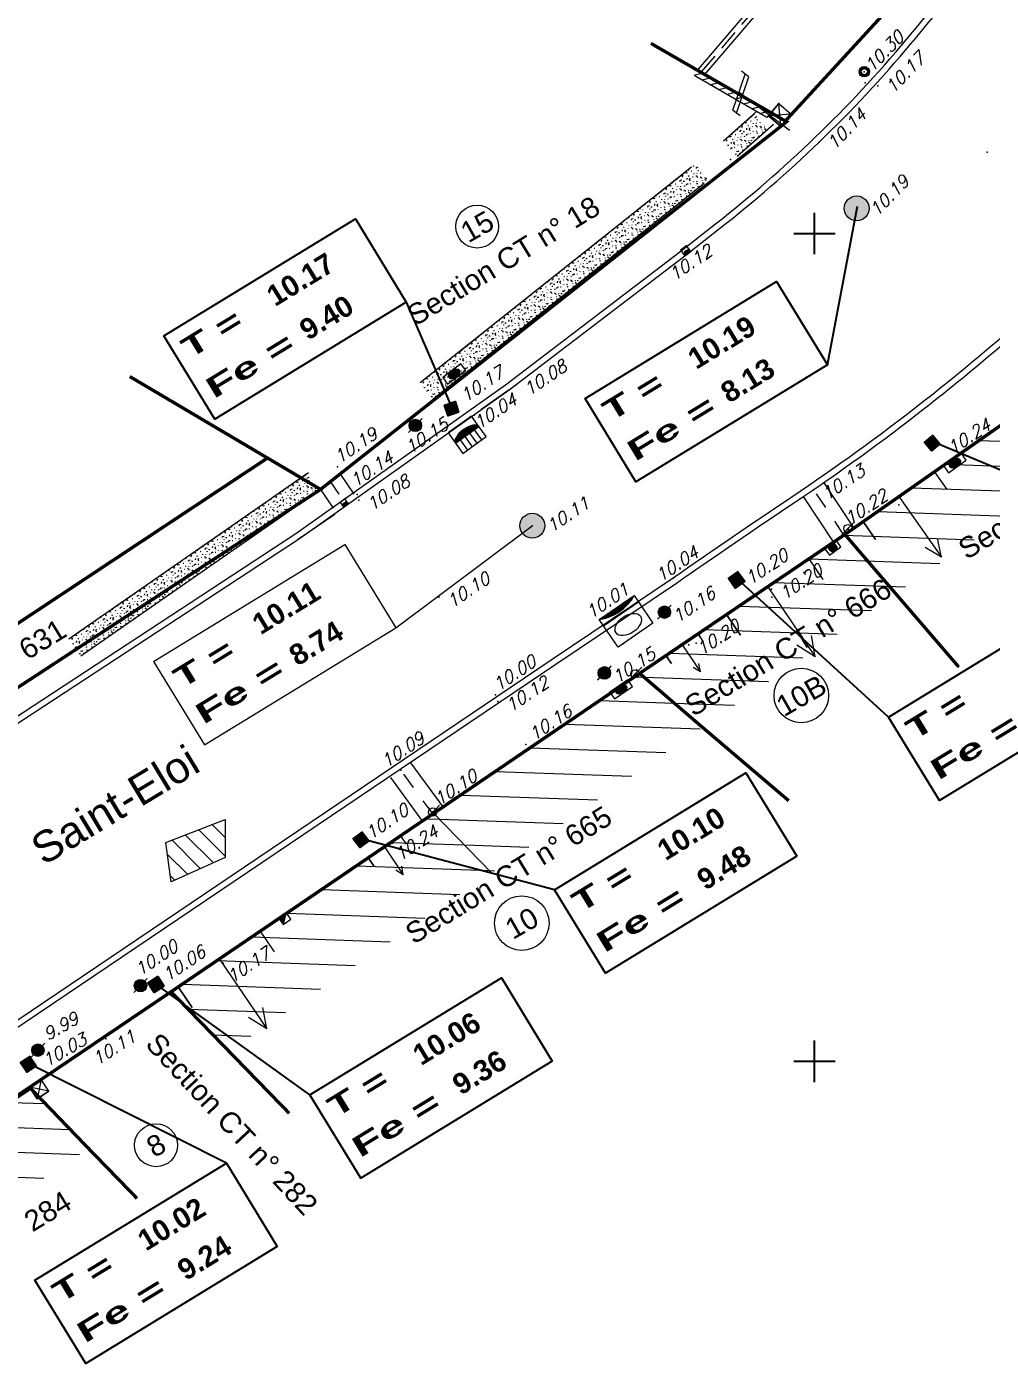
# Model space of a CAD drawing. Header units: metres. Extents: x 1380671 to 1381006, y 5226540 to 5226904.
# Drawn here: x 1380760.97 to 1380784.27, y 5226592.49 to 5226624.99 of the extents above; entities that cross this region are included whole.
import ezdxf
from ezdxf.enums import TextEntityAlignment as Align

# ---------------------------------------------------------------- set-up
doc = ezdxf.new("R2010")
doc.units = ezdxf.units.M
doc.header["$LTSCALE"] = 2
for name, pattern in [('Bordfosse', [0.6, 0.5, -0.1]), ('Grille', [0.4, 0.2, -0.2]), ('INTERROMPU2', [0.375, 0.25, -0.125])]:
    doc.linetypes.add(name, pattern=pattern)
for name, color, linetype in [('ASHADE', 7, 'Continuous'), ('ASSEU_TEXRCA', 32, 'Continuous'), ('ASSEU_TEXRP', 32, 'Continuous'), ('MEP_F_CARRO', 7, 'Continuous')]:
    doc.layers.add(name, color=color, linetype=linetype)
for name, color, linetype, lineweight in [('ASSEP_F_DIVERS', 30, 'Continuous', 0), ('ASSEP_P_AFFRON', 30, 'Continuous', 0), ('ASSEP_P_AV----', 30, 'Continuous', 0), ('ASSEP_P_AV--RC', 30, 'Continuous', 0), ('ASSEP_P_AVGC--', 30, 'Continuous', 0), ('ASSEP_P_TEXRCA', 30, 'Continuous', 0), ('ASSEP_P_TEXRP', 30, 'Continuous', 0), ('ASSEP_P_TEXRRA', 30, 'Continuous', 0), ('ASSEU_P_AFFRON', 32, 'Continuous', 0), ('ASSEU_P_TEXRRA', 32, 'Continuous', 0), ('CAD_F_PARCELLE', 253, 'Continuous', 0), ('EAU_P_BCR', 5, 'Continuous', 0), ('ELEC_P_AFFREC', 1, 'Continuous', 0), ('FDP_F_BATI', 7, 'Continuous', 9), ('FDP_F_BATIPILI', 7, 'Continuous', 0), ('FDP_F_PARCELLE', 7, 'Continuous', 0), ('FDP_F_TBATNUM', 7, 'Continuous', 0), ('FDP_L_BATI', 7, 'Continuous', 0), ('FDP_L_HAIE', 7, 'Continuous', 0), ('FDP_L_MURBAHUT', 7, 'Continuous', 0), ('FDP_L_MURPLEIN', 7, 'Continuous', 0), ('FDP_P_SEUILPIE', 7, 'Continuous', 0), ('GAZ_P_AFFREC', 2, 'Continuous', 0), ('MOB_P_OPSPOTE', 7, 'Continuous', 0), ('TEL_P_SUP0', 3, 'Continuous', 0), ('TOPOALT', 7, 'Continuous', 0), ('TOPOJIS', 7, 'Continuous', 0), ('VOIE_F_TEXNOM', 252, 'Continuous', 0), ('VOIE_L_BORDURE', 252, 'Continuous', 0)]:
    doc.layers.add(name, color=color, linetype=linetype, lineweight=lineweight)
doc.layers.get('0').freeze()
doc.styles.add('ARIAL', font='arialbd.ttf')
doc.styles.add('Arial 1.0', font='arial.ttf', dxfattribs={"height": 0.2})
doc.styles.add('Romans 1.5', font='Romans.shx', dxfattribs={"height": 0.3})
pattern_1 = [(357.995834542, (0, 0), (0.02098329197, 0.59963297229), [])]

# ---------------------------------------------------------------- blocks, each defined once
blk = doc.blocks.new('TCPOINT')
at = {"color": 0}
blk.add_point((0, 0), dxfattribs=at)
at = {"layer": 'TOPOALT', "style": 'Romans 1.5'}
blk.add_attdef('ALT', text='', height=0.3, dxfattribs=at).set_placement((0.1, -0.1), align=Align.TOP_LEFT)
blk = doc.blocks.new('ftc001')
blk.add_hatch(color=256).paths.add_polyline_path([(0, 0), (0, 1), (1, 1), (1, 0)])
at = {"color": 0}
blk.add_lwpolyline([(0, 0), (0, 1), (1, 1), (1, 0)], close=True, dxfattribs=at)
blk = doc.blocks.new('point')
blk.add_point((0, 0))
blk = doc.blocks.new('ftc025')
h = blk.add_hatch(color=256)
edge = h.paths.add_edge_path()
edge.add_arc((0, 0), 0.15, 0, 360)
for q in [(-0.164, -0.168), (0.164, 0.168)]:
    blk.add_line((0, 0), q)
blk.add_circle((0, 0), 0.15)
blk.add_blockref('point', (0, 0))
blk = doc.blocks.new('ftc018')
for p, q in [((0.029, -0.3), (0.115, -0.214)), ((0.066, -0.3), (0.194, -0.172)), ((0.104, -0.3), (0.256, -0.147)), ((0.141, -0.3), (0.31, -0.131)), ((0.179, -0.3), (0.359, -0.12)), ((0.216, -0.3), (0.404, -0.113)), ((0.254, -0.3), (0.445, -0.108)), ((0.291, -0.3), (0.484, -0.107)), ((0.328, -0.3), (0.522, -0.107)), ((0.366, -0.3), (0.557, -0.109)), ((0.403, -0.3), (0.591, -0.112)), ((0.441, -0.3), (0.624, -0.117)), ((0.478, -0.3), (0.655, -0.123)), ((0.515, -0.3), (0.686, -0.13)), ((0.553, -0.3), (0.715, -0.138)), ((0.59, -0.3), (0.743, -0.147)), ((0.628, -0.3), (0.77, -0.157)), ((0.665, -0.3), (0.797, -0.168)), ((0.703, -0.3), (0.823, -0.18)), ((0.74, -0.3), (0.847, -0.193)), ((0.777, -0.3), (0.871, -0.206)), ((0.815, -0.3), (0.895, -0.22)), ((0.852, -0.3), (0.917, -0.235)), ((0.89, -0.3), (0.939, -0.25)), ((0.927, -0.3), (0.961, -0.267)), ((0.965, -0.3), (0.981, -0.283))]:
    blk.add_line(p, q)
blk.add_lwpolyline([(0, 1), (1, 1), (1, 0), (0, 0), (0, 1)])
blk.add_lwpolyline([(0, 0), (1, 0), (1, -0.3), (0, -0.3)], close=True)
blk.add_circle((0.5, 0.5), 0.35)
blk.add_arc((0.5, -0.849), 0.742, 47.6561, 132.3439)
blk = doc.blocks.new('ftc038b')
h = blk.add_hatch(color=256)
edge = h.paths.add_edge_path()
edge.add_ellipse((0.5, 0.099), major_axis=(-0.281, 0), ratio=0.350534, start_angle=0, end_angle=360)
blk.add_line((0, 0), (1, 0))
at = {"linetype": 'Continuous'}
blk.add_line((0, 0), (1, 0), dxfattribs=at)
blk.add_lwpolyline([(0, 0), (1, 0), (1, 0.197), (0, 0.197)], close=True)
blk.add_ellipse((0.5, 0.099), major_axis=(-0.281, 0), ratio=0.350534)
blk = doc.blocks.new('ftc016')
for p, q in [((0, 0.02), (0.48, 0.5)), ((0, 0.06), (0.44, 0.5)), ((0.01, 0.11), (0.39, 0.49)), ((0.02, 0), (0.52, 0.5)), ((0.03, 0.16), (0.34, 0.47)), ((0.05, 0), (0.55, 0.5)), ((0.05, 0.22), (0.28, 0.45)), ((0.09, 0), (0.58, 0.49)), ((0.13, 0), (0.62, 0.49)), ((0.17, 0), (0.64, 0.48)), ((0.2, 0), (0.67, 0.47)), ((0.24, 0), (0.7, 0.46)), ((0.28, 0), (0.72, 0.45)), ((0.32, 0), (0.75, 0.43)), ((0.35, 0), (0.77, 0.42)), ((0.39, 0), (0.79, 0.4)), ((0.43, 0), (0.82, 0.39)), ((0.47, 0), (0.84, 0.37)), ((0.5, 0), (0.85, 0.35)), ((0.54, 0), (0.87, 0.33)), ((0.58, 0), (0.89, 0.31)), ((0.61, 0), (0.91, 0.29)), ((0.65, 0), (0.92, 0.27)), ((0.69, 0), (0.94, 0.25)), ((0.73, 0), (0.95, 0.22)), ((0.76, 0), (0.96, 0.2)), ((0.8, 0), (0.97, 0.17)), ((0.84, 0), (0.98, 0.14)), ((0.88, 0), (0.99, 0.11)), ((0.91, 0), (0.99, 0.08)), ((0.95, 0), (1, 0.05)), ((0.99, 0), (1, 0.01))]:
    blk.add_line(p, q)
blk.add_lwpolyline([(0, 0), (1, 0), (1, 1), (0, 1)], close=True)
blk.add_arc((0.5, 0), 0.5, 0, 180)
blk = doc.blocks.new('ftc005')
for p, q in [((0, 0.022), (0.478, 0.5)), ((0.004, 0.063), (0.437, 0.496)), ((0.012, 0.108), (0.392, 0.488)), ((0.016, 0), (0.516, 0.5)), ((0.026, 0.16), (0.34, 0.474)), ((0.054, 0), (0.551, 0.497)), ((0.091, 0), (0.584, 0.493)), ((0.128, 0), (0.615, 0.487)), ((0.166, 0), (0.644, 0.479)), ((0.053, 0.224), (0.276, 0.447)), ((0.203, 0), (0.673, 0.469)), ((0.241, 0), (0.699, 0.459)), ((0.278, 0), (0.725, 0.447)), ((0.315, 0), (0.749, 0.434)), ((0.353, 0), (0.772, 0.419)), ((0.39, 0), (0.794, 0.404)), ((0.428, 0), (0.816, 0.388)), ((0.465, 0), (0.836, 0.371)), ((0.503, 0), (0.855, 0.352)), ((0.54, 0), (0.873, 0.333)), ((0.577, 0), (0.89, 0.313)), ((0.615, 0), (0.906, 0.291)), ((0.652, 0), (0.921, 0.269)), ((0.69, 0), (0.935, 0.246)), ((0.727, 0), (0.948, 0.221)), ((0.765, 0), (0.96, 0.196)), ((0.802, 0), (0.971, 0.169)), ((0.839, 0), (0.98, 0.141)), ((0.877, 0), (0.988, 0.111)), ((0.914, 0), (0.994, 0.079)), ((0.952, 0), (0.998, 0.046)), ((0.989, 0), (0.998, 0.009)), ((0, 0), (0, -1)), ((0.4, 0), (0.4, -1)), ((0.6, 0), (0.6, -1)), ((1, -1), (1, 0)), ((0, -1), (1, -1)), ((0.6, -1), (0.6, -1))]:
    blk.add_line(p, q)
blk.add_lwpolyline([(0, 0), (1, 0), (1, 1), (0, 1)], close=True)
for points in [[(0.2, 0), (0.2, -1)], [(0.8, 0), (0.8, -1)]]:
    blk.add_lwpolyline(points)
blk.add_arc((0.5, 0), 0.5, 0, 180)
blk = doc.blocks.new('ftc002')
h = blk.add_hatch(color=256)
edge = h.paths.add_edge_path()
edge.add_arc((0, 0), 0.3, 0, 360)
at = {"color": 0}
blk.add_line((0, 0), (0, 0), dxfattribs=at)
blk.add_circle((0, 0), 0.3, dxfattribs=at)
blk.add_blockref('point', (0, 0))
blk = doc.blocks.new('ftc019')
at = {"color": 0}
blk.add_line((0, 1.510991), (0, 0), dxfattribs=at)
for points in [[(-0.438601, 1.254946), (-0.438601, 1.36518), (0.438601, 1.656803), (0.438601, 1.767036)], [(-0.438601, 1.144712), (-0.438601, 1.254946), (0.438601, 1.546569), (0.438601, 1.656803)]]:
    blk.add_lwpolyline(points, dxfattribs=at)
blk = doc.blocks.new('ftc009')
at = {"color": 0}
for p, q in [((0, 1), (1, 1)), ((0, 0), (1, 1)), ((1, 1), (0, 1)), ((0, 1), (1, 0)), ((1, 1), (1, 0)), ((1, 0), (1, 1)), ((1, 0), (0, 0))]:
    blk.add_line(p, q, dxfattribs=at)
blk.add_line((0, 1), (0, 0))
blk = doc.blocks.new('ftc062')
h = blk.add_hatch(color=256)
edge = h.paths.add_edge_path()
edge.add_arc((0, 0), 0.125, 0, 360)
edge = h.paths.add_edge_path(flags=16)
edge.add_arc((0, 0), 0.075, 0, 360)
at = {"color": 0}
blk.add_line((0, 0), (0, 0), dxfattribs=at)
for radius in [0.125, 0.075]:
    blk.add_circle((0, 0), radius, dxfattribs=at)
blk = doc.blocks.new('ftc098')
blk.add_line((0, 0.25), (0, 0))
at = {"color": 0}
for p, q in [((1, 0.25), (1, 0)), ((1, 0), (1, 0.25)), ((1, 0), (0, 0))]:
    blk.add_line(p, q, dxfattribs=at)
at = {"flags": 128}
for points in [[(0.5, 0.85), (0.412, 0.65)], [(0.5, 0), (0.5, 0.85)], [(0.5, 0.85), (0.588, 0.65)]]:
    blk.add_lwpolyline(points, dxfattribs=at)
blk = doc.blocks.new('ftc024')
at = {"color": 0}
for points in [[(0.070711, 0.070711), (-0.160355, -0.160355)], [(0.160355, 0.160355), (0.070711, 0.070711)]]:
    blk.add_lwpolyline(points, dxfattribs=at)
blk.add_circle((0, 0), 0.1, dxfattribs=at)
blk.add_blockref('point', (0, 0))
blk = doc.blocks.new('ftc097')
blk.add_line((0, 0), (1, 0))
at = {"linetype": 'Continuous'}
blk.add_line((0, 0), (1, 0), dxfattribs=at)
blk.add_lwpolyline([(0, 0), (1, 0), (1, 0.197), (0, 0.197)], close=True)
at = {"flags": 128}
blk.add_lwpolyline([(0, 0), (1, 0.197)], dxfattribs=at)
blk.add_solid([(0, 0), (1, 0), (1, 0.197)])
blk = doc.blocks.new('GeoHaie1')
for p, q in [((-0.494, 0.713), (-0.446, 0.668)), ((-0.406, 0.898), (-0.323, 0.938)), ((-0.3, 0.65), (-0.25, 0.7)), ((-0.15, 0.75), (-0.1, 0.75)), ((-0.147, 0.998), (-0.127, 0.932)), ((-0.127, 0.932), (-0.067, 0.913)), ((0.021, 1.001), (0.05, 0.964)), ((0.138, 0.676), (0.121, 0.659)), ((0.124, 0.856), (0.144, 0.833)), ((0.335, 0.955), (0.378, 0.978)), ((0.383, 0.79), (0.423, 0.83)), ((0.392, 0.648), (0.415, 0.673)), ((0.423, 0.83), (0.495, 0.799)), ((-0.503, 0.46), (-0.446, 0.499)), ((-0.5, 0.14), (-0.449, 0.106)), ((-0.446, 0.499), (-0.389, 0.457)), ((-0.366, 0.206), (-0.329, 0.158)), ((-0.329, 0.158), (-0.252, 0.14)), ((-0.321, 0.009), (-0.301, 0.029)), ((-0.309, 0.403), (-0.286, 0.391)), ((-0.206, 0.505), (-0.198, 0.582)), ((-0.198, 0.582), (-0.13, 0.619)), ((-0.127, 0.383), (-0.095, 0.394)), ((-0.095, 0.081), (-0.064, -0.002)), ((-0.053, 0.223), (-0.013, 0.177)), ((-0.004, 0.591), (0.004, 0.574)), ((-0.001, 0.297), (0.044, 0.28)), ((0.15, 0.536), (0.175, 0.482)), ((0.175, 0.482), (0.153, 0.411)), ((0.201, 0.004), (0.181, 0.061)), ((0.252, 0.596), (0.241, 0.579)), ((0.244, 0.14), (0.252, 0.158)), ((0.304, 0.266), (0.267, 0.346)), ((0.281, 0.246), (0.304, 0.266)), ((0.361, 0.14), (0.392, 0.092)), ((0.395, 0.092), (0.378, 0.046)), ((0.398, 0.471), (0.435, 0.497)), ((0.415, 0.206), (0.44, 0.18))]:
    blk.add_line(p, q)

msp = doc.modelspace()

# ---------------------------------------------------------------- hatches: boundary and pattern name
at = {"layer": 'ASHADE'}
h = msp.add_hatch(dxfattribs=at)
h.set_pattern_fill('_U', color=256, scale=0.6, angle=-100.0326, style=0, pattern_type=0)
h.set_pattern_definition([(259.967441037, (0, 0), (0.5908253499, -0.10452466653), [])])
h.paths.add_polyline_path([(1380787.385, 5226617.333), (1380780.909, 5226612.804)])
h = msp.add_hatch(dxfattribs=at)
h.set_pattern_fill('_U', color=256, scale=0.6, angle=175.6763, style=0, pattern_type=0)
h.set_pattern_definition([(175.676323931, (0, 0), (-0.045234469556, -0.598292439167), [])])
h.paths.add_polyline_path([(1380783.503, 5226609.496), (1380780.8, 5226612.642)])
h = msp.add_hatch(dxfattribs=at)
h.set_pattern_fill('_U', color=256, scale=0.6, angle=184.3499, style=0, pattern_type=0)
h.set_pattern_definition([(184.349947068, (0, 0), (0.045508791106, -0.598271635574), [])])
h.paths.add_polyline_path([(1380776.74, 5226608.528), (1380775.826, 5226609.313)])
at = {"layer": 'FDP_F_BATI'}
h = msp.add_hatch(dxfattribs=at)
h.set_pattern_fill('_U', color=256, scale=0.6, angle=-2.0042, style=0, pattern_type=0)
h.set_pattern_definition(pattern_1)
h.paths.add_polyline_path([(1380787.638, 5226617.562), (1380782.94, 5226614.276), (1380780.733, 5226612.727), (1380778.873, 5226611.466), (1380775.774, 5226609.372), (1380777.292, 5226608.069), (1380784.061, 5226612.743), (1380789.215, 5226616.332)])
h.paths.add_polyline_path([(1380777.029, 5226608.127), (1380782.094, 5226611.219), (1380781.69, 5226611.881), (1380776.625, 5226608.788)], flags=25)
h.paths.add_polyline_path([(1380777.284, 5226609.737), (1380778.394, 5226610.429), (1380778.262, 5226610.884), (1380777.153, 5226610.191)], flags=24)
h.paths.add_polyline_path([(1380779.286, 5226611.081), (1380780.396, 5226611.773), (1380780.265, 5226612.228), (1380779.155, 5226611.535)], flags=24)
h.paths.add_polyline_path([(1380786.589, 5226616.059), (1380787.602, 5226616.887), (1380787.414, 5226617.321), (1380786.401, 5226616.493)], flags=24)
h = msp.add_hatch(dxfattribs=at)
h.set_pattern_fill('_U', color=256, scale=0.6, angle=-2.0042, style=0, pattern_type=0)
h.set_pattern_definition(pattern_1)
h.paths.add_polyline_path([(1380775.774, 5226609.372), (1380770.804, 5226605.987), (1380772.198, 5226604.553), (1380777.292, 5226608.069)])
h = msp.add_hatch(dxfattribs=at)
h.set_pattern_fill('_U', color=256, scale=0.6, angle=-2.0042, style=0, pattern_type=0)
h.set_pattern_definition([(357.995834542, (0, 0), (0.02098329197, 0.59963297229), [])])
h.paths.add_polyline_path([(1380770.804, 5226605.987), (1380764.455, 5226601.681), (1380765.849, 5226600.246), (1380772.198, 5226604.553)])
h.paths.add_polyline_path([(1380765.938, 5226601.825), (1380767.048, 5226602.518), (1380766.917, 5226602.972), (1380765.807, 5226602.28)], flags=24)
h.paths.add_polyline_path([(1380769.997, 5226604.773), (1380771.118, 5226605.473), (1380770.987, 5226605.928), (1380769.865, 5226605.227)], flags=24)
h = msp.add_hatch(dxfattribs=at)
h.set_pattern_fill('_U', color=256, scale=0.6, angle=-2.0042, style=0, pattern_type=0)
h.set_pattern_definition(pattern_1)
h.paths.add_polyline_path([(1380761.066, 5226599.329), (1380758.23, 5226597.452), (1380759.624, 5226596.017), (1380762.459, 5226597.895)])
at = {"layer": 'FDP_L_MURPLEIN'}
h = msp.add_hatch(dxfattribs=at)
h.set_pattern_fill('_USER', color=256, scale=0.16, angle=193.7624, style=0, pattern_type=0)
h.set_pattern_definition([(193.7623968292, (0, 0), (0.0380633682657, -0.1554064992086), [])])
h.paths.add_polyline_path([(1380778.948, 5226622.915), (1380777.165, 5226623.945), (1380777.09, 5226623.815), (1380778.85, 5226622.799)])
at = {"layer": 'TOPOALT'}
h = msp.add_hatch(dxfattribs=at)
h.set_pattern_fill('ANSI31', color=256, scale=0.1, angle=90)
h.set_pattern_definition([(135, (0, 0), (-0.224506403027, -0.224506403027), [])])
h.paths.add_polyline_path([(1380765.763, 5226604.923), (1380765.763, 5226605.845), (1380764.324, 5226605.29), (1380764.458, 5226604.334)])

# ---------------------------------------------------------------- linework, layer by layer
at = {"layer": 'ASSEP_P_TEXRCA'}
for p, q in [((1380769.884, 5226610.47), (1380773.181, 5226612.938)), ((1380765.258, 5226607.645), (1380769.884, 5226610.47))]:
    msp.add_line(p, q, dxfattribs=at)
at = {"layer": 'ASSEP_P_TEXRCA', "flags": 128}
for points in [[(1380764.028, 5226609.659), (1380768.654, 5226612.484)], [(1380768.654, 5226612.484), (1380769.884, 5226610.47)], [(1380764.028, 5226609.659), (1380765.258, 5226607.645)]]:
    msp.add_lwpolyline(points, dxfattribs=at)
at = {"layer": 'ASSEU_TEXRCA', "flags": 128}
for points in [[(1380780.312, 5226616.823), (1380781.041, 5226620.657)], [(1380770.136, 5226618.34), (1380771.243, 5226615.769)], [(1380788.079, 5226612.783), (1380782.845, 5226614.974)], [(1380781.785, 5226608.313), (1380778.123, 5226611.665)], [(1380773.716, 5226604.144), (1380769.046, 5226605.372)], [(1380767.809, 5226599.193), (1380764.078, 5226601.875)], [(1380765.79, 5226597.538), (1380761.007, 5226599.946)]]:
    msp.add_lwpolyline(points, dxfattribs=at)
at = {"layer": 'ASSEU_TEXRCA', "color": 32, "flags": 128}
for points in [[(1380770.136, 5226618.34), (1380765.511, 5226615.515), (1380764.281, 5226617.529), (1380768.906, 5226620.354)], [(1380780.312, 5226616.823), (1380775.686, 5226613.998), (1380774.457, 5226616.013), (1380779.082, 5226618.837)], [(1380787.64, 5226609.123), (1380783.015, 5226606.299), (1380781.785, 5226608.313), (1380786.41, 5226611.137)], [(1380779.572, 5226604.954), (1380774.946, 5226602.129), (1380773.716, 5226604.144), (1380778.342, 5226606.968)], [(1380773.665, 5226600.003), (1380769.039, 5226597.179), (1380767.809, 5226599.193), (1380772.435, 5226602.018)], [(1380767.02, 5226595.524), (1380762.394, 5226592.699), (1380761.164, 5226594.713), (1380765.79, 5226597.538)]]:
    msp.add_lwpolyline(points, close=True, dxfattribs=at)
at = {"layer": 'CAD_F_PARCELLE', "const_width": 0.08, "flags": 128}
for points in [[(1380779.294, 5226622.715), (1380783.68, 5226627.487), (1380787.018, 5226631.558), (1380789.311, 5226635.695), (1380797.647, 5226650.618), (1380794.601, 5226652.356), (1380791.805, 5226653.92)], [(1380768.06, 5226613.812), (1380779.326, 5226622.697), (1380777.17, 5226623.942), (1380776.048, 5226624.59)], [(1380787.638, 5226617.562), (1380780.733, 5226612.727), (1380782.036, 5226611.21), (1380783.479, 5226609.532)], [(1380703.156, 5226594.226), (1380702.128, 5226577.766), (1380704.302, 5226576.828), (1380705.285, 5226576.991), (1380728.213, 5226589.191), (1380750.717, 5226602.466), (1380768.066, 5226613.816), (1380763.455, 5226616.543)], [(1380750.137, 5226603.547), (1380766.784, 5226614.574)], [(1380780.733, 5226612.727), (1380775.774, 5226609.372), (1380777.292, 5226608.069), (1380779.377, 5226606.295)], [(1380775.774, 5226609.372), (1380764.455, 5226601.681), (1380765.849, 5226600.246), (1380767.31, 5226598.743)], [(1380764.455, 5226601.681), (1380761.037, 5226599.372), (1380762.459, 5226597.895), (1380763.631, 5226596.689)], [(1380761.037, 5226599.372), (1380753.753, 5226594.487), (1380755.147, 5226593.053), (1380756.257, 5226591.911)]]:
    msp.add_lwpolyline(points, dxfattribs=at)
at = {"layer": 'FDP_F_TBATNUM'}
for centre, radius in [((1380771.849, 5226620.166), 0.519), ((1380779.68, 5226608.837), 0.659), ((1380772.927, 5226603.339), 0.66), ((1380764.091, 5226597.974), 0.519)]:
    msp.add_circle(centre, radius, dxfattribs=at)
at = {"layer": 'FDP_L_BATI', "flags": 128}
for points in [[(1380789.215, 5226616.332), (1380787.638, 5226617.562), (1380780.885, 5226612.839), (1380780.666, 5226612.678), (1380775.774, 5226609.372), (1380777.292, 5226608.069)], [(1380782.036, 5226611.21), (1380780.733, 5226612.727)], [(1380770.804, 5226605.987), (1380775.774, 5226609.372)], [(1380770.804, 5226605.987), (1380764.455, 5226601.681), (1380765.849, 5226600.246)], [(1380770.804, 5226605.987), (1380772.198, 5226604.553)], [(1380758.23, 5226597.452), (1380761.066, 5226599.329)], [(1380762.459, 5226597.895), (1380761.066, 5226599.329)]]:
    msp.add_lwpolyline(points, dxfattribs=at)
at = {"layer": 'FDP_L_HAIE', "linetype": 'Bordfosse', "flags": 128}
for points in [[(1380777.8, 5226622.237), (1380778.677, 5226623.015)], [(1380770.472, 5226616.395), (1380777.025, 5226621.606)], [(1380761.986, 5226610.207), (1380767.776, 5226614.223)]]:
    msp.add_lwpolyline(points, dxfattribs=at)
at = {"layer": 'FDP_L_HAIE', "flags": 128}
for points in [[(1380777.8, 5226622.237), (1380778.597, 5226622.945)], [(1380778.132, 5226621.863), (1380779.008, 5226622.641)], [(1380770.472, 5226616.395), (1380777.025, 5226621.606)], [(1380770.783, 5226616.004), (1380777.336, 5226621.214)], [(1380761.986, 5226610.207), (1380767.776, 5226614.223)], [(1380762.271, 5226609.796), (1380768.06, 5226613.812)]]:
    msp.add_lwpolyline(points, dxfattribs=at)
at = {"layer": 'FDP_L_MURBAHUT'}
for p, q in [((1380777.194, 5226623.97), (1380780.225, 5226627.506)), ((1380777.346, 5226623.84), (1380780.377, 5226627.375))]:
    msp.add_line(p, q, dxfattribs=at)
at = {"layer": 'FDP_L_MURBAHUT', "linetype": 'INTERROMPU2'}
msp.add_line((1380777.27, 5226623.905), (1380780.301, 5226627.44), dxfattribs=at)
at = {"layer": 'FDP_L_MURPLEIN'}
msp.add_line((1380778.948, 5226622.915), (1380778.85, 5226622.799), dxfattribs=at)
at = {"layer": 'FDP_L_MURPLEIN', "flags": 128}
for points in [[(1380778.85, 5226622.799), (1380777.09, 5226623.815)], [(1380778.948, 5226622.915), (1380777.165, 5226623.945)]]:
    msp.add_lwpolyline(points, dxfattribs=at)
at = {"layer": 'MEP_F_CARRO'}
for p, q in [((1380780, 5226619.5), (1380780, 5226620.5)), ((1380779.5, 5226620), (1380780.5, 5226620)), ((1380780, 5226599.5), (1380780, 5226600.5)), ((1380779.5, 5226600), (1380780.5, 5226600))]:
    msp.add_line(p, q, dxfattribs=at)
at = {"layer": 'TOPOALT', "flags": 128}
msp.add_lwpolyline([(1380764.458, 5226604.334), (1380764.324, 5226605.29), (1380765.763, 5226605.845), (1380765.763, 5226604.923)], close=True, dxfattribs=at)
at = {"layer": 'VOIE_L_BORDURE', "flags": 128}
for points in [[(1380825.122, 5226636.21), (1380807.394, 5226646.836), (1380807.13, 5226646.991, 0.116201), (1380806.205, 5226647.354, 0.188542), (1380804.668, 5226646.994, 0.1396), (1380803.86, 5226645.823), (1380795.199, 5226630.986), (1380793.605, 5226628.31, -0.046883), (1380789.121, 5226622.04, -0.026177), (1380786.129, 5226618.935, -0.022317), (1380782.559, 5226615.88, -0.0182), (1380779.454, 5226613.632, 0.00435), (1380776.581, 5226611.67), (1380773.639, 5226609.692)], [(1380825.045, 5226636.081), (1380807.318, 5226646.707), (1380807.049, 5226646.865, 0.116897), (1380806.183, 5226647.206, 0.188542), (1380804.753, 5226646.87, 0.171957), (1380804.088, 5226645.844), (1380795.328, 5226630.91), (1380793.735, 5226628.234, -0.046878), (1380789.234, 5226621.941, -0.026177), (1380786.232, 5226618.826, -0.022317), (1380782.651, 5226615.762, -0.0182), (1380779.538, 5226613.508, 0.004352), (1380776.665, 5226611.546), (1380773.722, 5226609.568)], [(1380724.699, 5226586.445), (1380728.696, 5226588.666), (1380746.841, 5226599.423), (1380752.964, 5226603.243), (1380767.469, 5226612.754), (1380772.533, 5226616.346), (1380776.775, 5226619.577), (1380777.61, 5226620.233, 0.026085), (1380780.01, 5226622.315, 0.026528), (1380782.215, 5226624.677, 0.012503), (1380783.88, 5226626.765, 0.012503)], [(1380724.772, 5226586.314), (1380728.77, 5226588.536), (1380746.919, 5226599.295), (1380753.045, 5226603.117), (1380767.553, 5226612.63), (1380772.622, 5226616.225), (1380776.867, 5226619.459), (1380777.702, 5226620.115, 0.026083), (1380780.114, 5226622.207, 0.026528), (1380782.33, 5226624.581, 0.012503), (1380783.999, 5226626.675)], [(1380773.639, 5226609.692), (1380759.132, 5226599.911), (1380753.084, 5226595.95), (1380738.172, 5226587.159), (1380724.016, 5226578.955), (1380713.164, 5226573.189), (1380709.319, 5226571.245), (1380706.808, 5226569.989, -0.047574), (1380703.491, 5226568.592, -0.039557), (1380700.572, 5226567.926, 0.069736), (1380700.491, 5226567.903), (1380700.324, 5226567.895, 0.116298), (1380696.018, 5226567.134, 0.140181), (1380691.959, 5226563.819, -0.015159), (1380691.735, 5226563.516)], [(1380773.723, 5226609.568), (1380759.215, 5226599.786), (1380753.163, 5226595.823), (1380738.248, 5226587.029), (1380724.089, 5226578.824), (1380713.233, 5226573.056), (1380709.387, 5226571.111), (1380706.877, 5226569.856, -0.047545), (1380703.536, 5226568.449, -0.039557), (1380700.594, 5226567.778, 0.109265), (1380700.531, 5226567.754), (1380700.323, 5226567.745, 0.116499), (1380696.077, 5226566.997, 0.140181), (1380692.083, 5226563.734, -0.015159), (1380691.853, 5226563.423, -0.015159)]]:
    msp.add_lwpolyline(points, format="xyb", dxfattribs=at)
for points in [[(1380768.533, 5226614.197), (1380768.868, 5226613.698)], [(1380768.035, 5226613.862), (1380768.37, 5226613.363)], [(1380780.961, 5226612.876), (1380780.236, 5226613.976)], [(1380780.46, 5226612.546), (1380779.735, 5226613.646)], [(1380771.025, 5226606.15), (1380770.249, 5226607.209)], [(1380770.54, 5226605.795), (1380769.765, 5226606.854)]]:
    msp.add_lwpolyline(points, dxfattribs=at)
at = {"layer": 'VOIE_L_BORDURE', "linetype": 'Grille', "flags": 128}
for points in [[(1380768.284, 5226614.03), (1380768.619, 5226613.53)], [(1380768.284, 5226614.03), (1380768.619, 5226613.53)], [(1380780.711, 5226612.711), (1380779.986, 5226613.811)], [(1380780.711, 5226612.711), (1380779.986, 5226613.811)], [(1380770.783, 5226605.973), (1380770.007, 5226607.032)], [(1380770.783, 5226605.973), (1380770.007, 5226607.032)]]:
    msp.add_lwpolyline(points, dxfattribs=at)
at = {"layer": 'VOIE_L_BORDURE'}
for points in [[(1380772.622, 5226616.225, 0), (1380771.948, 5226615.75, 10.08)], [(1380767.53, 5226612.625, 10.06), (1380768.407, 5226613.22, 10.069)]]:
    msp.add_polyline3d(points, dxfattribs=at)

# ---------------------------------------------------------------- block references
at = {"layer": 'ASSEP_F_DIVERS'}
for p in [(1380780.809, 5226612.87), (1380775.665, 5226609.361), (1380770.776, 5226606.024)]:
    msp.add_blockref('ftc024', p, dxfattribs=at)
at = {"layer": 'ASSEP_P_AFFRON'}
msp.add_blockref('ftc002', (1380773.181, 5226612.938), dxfattribs=at)
at = {"layer": 'ASSEP_P_AV----'}
for p, xscale, yscale, rotation in [((1380776.867, 5226619.459), 0.1788652086145003, 0.1721504205265361, 36.85183097628268), ((1380768.621, 5226613.391), 0.14281454349995, 0.1372416721150512, 37.13628870515568)]:
    msp.add_blockref('ftc016', p, dxfattribs=dict(at, xscale=xscale, yscale=yscale, rotation=rotation))
at = {"layer": 'ASSEP_P_AV--RC', "xscale": 1.021140818287852, "yscale": 0.6208289843308855, "rotation": 214.3974249662112}
msp.add_blockref('ftc018', (1380775.745, 5226611.097), dxfattribs=at)
at = {"layer": 'ASSEP_P_AVGC--', "xscale": 0.6906380779160239, "yscale": 0.3058184294772622, "rotation": 35.78731294641805}
msp.add_blockref('ftc005', (1380771.328, 5226614.935), dxfattribs=at)
at = {"layer": 'ASSEU_P_AFFRON'}
msp.add_blockref('ftc002', (1380781.018, 5226620.604), dxfattribs=at)
at = {"layer": 'ASSEU_TEXRCA'}
for p, xscale, yscale, rotation in [((1380771.145, 5226615.596), 0.2692897861219958, 0.2692897861219958, 18.45896873726683), ((1380783.023, 5226614.919), 0.2622261058304809, 0.2622261058304809, 130.027475344292), ((1380778.314, 5226611.599), 0.2824828480065693, 0.2824828480065693, 126.1771378078368), ((1380769.228, 5226605.323), 0.2669798327605664, 0.2669798327605664, 126.5967875687298), ((1380764.283, 5226601.812), 0.2756581858506506, 0.2756581858506506, 122.2008087340508), ((1380761.197, 5226599.893), 0.2754433020365687, 0.2754433020365687, 124.7624591330695)]:
    msp.add_blockref('ftc001', p, dxfattribs=dict(at, xscale=xscale, yscale=yscale, rotation=rotation))
at = {"layer": 'EAU_P_BCR'}
for p in [(1380770.355, 5226615.362), (1380776.374, 5226610.85), (1380774.921, 5226609.379), (1380774.924, 5226609.384), (1380763.715, 5226601.829), (1380761.237, 5226600.27)]:
    msp.add_blockref('ftc025', p, dxfattribs=at)
at = {"layer": 'ELEC_P_AFFREC', "xscale": 0.2221947189342987, "rotation": 215.6432531345026}
msp.add_blockref('ftc097', (1380767.232, 5226603.594), dxfattribs=at)
at = {"layer": 'FDP_F_BATIPILI'}
for p, xscale, yscale, rotation in [((1380779.438, 5226622.884), 0.3929962437449776, 0.3929962437449776, 139.6171677120749), ((1380761.314, 5226599.557), 0.3331794678440487, 0.3331794678440487, 213.749877104987)]:
    msp.add_blockref('ftc009', p, dxfattribs=dict(at, xscale=xscale, yscale=yscale, rotation=rotation))
at = {"layer": 'FDP_L_HAIE', "xscale": 0.5, "yscale": 0.5, "zscale": 0.5}
for p, rotation in [((1380778.693, 5226622.361), 41.58331034762411), ((1380778.319, 5226622.029), 41.58331034762411), ((1380777.241, 5226621.139), 38.49217348296875), ((1380776.849, 5226620.827), 38.49217348296875), ((1380776.458, 5226620.516), 38.49217348296875), ((1380776.066, 5226620.205), 38.49217348296875), ((1380775.675, 5226619.894), 38.49217348296875), ((1380775.284, 5226619.583), 38.49217348296875), ((1380774.892, 5226619.271), 38.49217348296875), ((1380774.501, 5226618.96), 38.49217348296875), ((1380774.11, 5226618.649), 38.49217348296875), ((1380773.718, 5226618.338), 38.49217348296875), ((1380773.327, 5226618.027), 38.49217348296875), ((1380772.936, 5226617.715), 38.49217348296875), ((1380772.153, 5226617.093), 38.49217348296875), ((1380772.544, 5226617.404), 38.49217348296875), ((1380771.762, 5226616.782), 38.49217348296875), ((1380771.37, 5226616.47), 38.49217348296875), ((1380770.979, 5226616.159), 38.49217348296875), ((1380767.817, 5226613.644), 34.7457326484905), ((1380767.407, 5226613.359), 34.7457326484905), ((1380766.996, 5226613.074), 34.7457326484905), ((1380766.585, 5226612.789), 34.7457326484905), ((1380765.763, 5226612.219), 34.7457326484905), ((1380766.174, 5226612.504), 34.7457326484905), ((1380765.352, 5226611.934), 34.7457326484905), ((1380764.942, 5226611.649), 34.7457326484905), ((1380764.531, 5226611.364), 34.7457326484905), ((1380764.12, 5226611.079), 34.7457326484905), ((1380763.709, 5226610.794), 34.7457326484905), ((1380763.298, 5226610.509), 34.7457326484905), ((1380762.477, 5226609.939), 34.7457326484905), ((1380762.887, 5226610.224), 34.7457326484905)]:
    msp.add_blockref('GeoHaie1', p, dxfattribs=dict(at, rotation=rotation))
at = {"layer": 'FDP_P_SEUILPIE'}
for p, xscale, yscale, rotation in [((1380782.899, 5226614.248), 2.106767135155796, 2.106767135155796, 215.0247716403352), ((1380779.87, 5226612.14), 2.407157096471542, 2.407157096471542, 214.0543573231675), ((1380777.187, 5226610.327), 0.936326381285829, 0.936326381285829, 214.0543573182649), ((1380770.009, 5226605.444), 0.9501254641767054, 0.9501254641767054, 213.677690899177), ((1380766.614, 5226603.145), 2.400160406343198, 2.400160406343198, 214.1501168209977)]:
    msp.add_blockref('ftc098', p, dxfattribs=dict(at, xscale=xscale, yscale=yscale, rotation=rotation))
at = {"layer": 'GAZ_P_AFFREC'}
for p, xscale, rotation in [((1380771.136, 5226616.361), 0.5493282013242279, 36.75005505106557), ((1380783.55, 5226614.682), 0.5252315164770466, 215.163507381824), ((1380780.52, 5226612.587), 0.3415892247214283, 216.5782758597955), ((1380775.492, 5226609.216), 0.5266436931664089, 214.0166132385369)]:
    msp.add_blockref('ftc038b', p, dxfattribs=dict(at, xscale=xscale, rotation=rotation))
at = {"layer": 'MOB_P_OPSPOTE'}
msp.add_blockref('ftc062', (1380781.201, 5226623.906), dxfattribs=at)
at = {"layer": 'TEL_P_SUP0', "rotation": 52.95555}
msp.add_blockref('ftc019', (1380779.383, 5226622.502), dxfattribs=at)
at = {"layer": 'TOPOJIS'}
ref = msp.add_blockref('TCPOINT', (1380781.227, 5226623.634), dxfattribs=at)
ref.add_attrib('ALT', '10.30', dxfattribs={"layer": 'TOPOALT', "height": 0.3, "rotation": 45.8878, "style": 'Romans 1.5', "oblique": 18}).set_placement((1380781.166, 5226624.082), align=Align.TOP_LEFT)
ref = msp.add_blockref('TCPOINT', (1380781.531, 5226623.564), dxfattribs=at)
ref.add_attrib('ALT', '10.17', dxfattribs={"layer": 'TOPOALT', "height": 0.3, "rotation": 45.8878, "style": 'Romans 1.5', "oblique": 18}).set_placement((1380781.672, 5226623.566), align=Align.TOP_LEFT)
for p in [(1380777.165, 5226623.945), (1380781.201, 5226623.906), (1380778.066, 5226623.425), (1380779.138, 5226623.138), (1380779.438, 5226622.884), (1380779.383, 5226622.502), (1380784.174, 5226621.965), (1380777.971, 5226621.789), (1380777.38, 5226621.323), (1380776.901, 5226619.699), (1380777.01, 5226619.566), (1380771.401, 5226615.681), (1380771.695, 5226615.577), (1380769.374, 5226615.259), (1380771.888, 5226615.339), (1380782.855, 5226615.12), (1380783.121, 5226614.38), (1380783.55, 5226614.682), (1380782.888, 5226614.208), (1380782.903, 5226614.242), (1380768.675, 5226613.604), (1380768.735, 5226613.477), (1380782.038, 5226613.447), (1380780.809, 5226612.87), (1380780.809, 5226612.849), (1380780.885, 5226612.839), (1380781.178, 5226613.033), (1380781.181, 5226613.029), (1380780.502, 5226612.533), (1380780.666, 5226612.678), (1380780.776, 5226612.677), (1380779.891, 5226612.111), (1380780.246, 5226612.384), (1380780.25, 5226612.364), (1380778.148, 5226611.827), (1380779.742, 5226611.812), (1380778.969, 5226611.213), (1380774.902, 5226610.52), (1380777.904, 5226610.752), (1380777.906, 5226610.744), (1380777.217, 5226610.284), (1380775.383, 5226610.096), (1380777.138, 5226610.1), (1380776.445, 5226609.754), (1380776.452, 5226609.758), (1380783.479, 5226609.532), (1380775.481, 5226609.188), (1380775.665, 5226609.361), (1380775.802, 5226609.348), (1380775.837, 5226609.414), (1380775.044, 5226608.893), (1380775.056, 5226608.921), (1380776.716, 5226608.563), (1380770.776, 5226606.024), (1380770.689, 5226605.909), (1380769.069, 5226605.537), (1380770.009, 5226605.444), (1380769.218, 5226604.917), (1380767.051, 5226603.465), (1380766.594, 5226603.12), (1380766.62, 5226603.137), (1380764.136, 5226602.046), (1380764.627, 5226601.799), (1380764.643, 5226601.797), (1380764.455, 5226601.681), (1380764.937, 5226601.219), (1380761.04, 5226600.12), (1380761.037, 5226599.372)]:
    msp.add_blockref('TCPOINT', p, dxfattribs=at)
ref = msp.add_blockref('TCPOINT', (1380780.114, 5226622.207), dxfattribs=at)
ref.add_attrib('ALT', '10.14', dxfattribs={"layer": 'TOPOALT', "height": 0.3, "rotation": 45.8878, "style": 'Romans 1.5', "oblique": 18}).set_placement((1380780.256, 5226622.209), align=Align.TOP_LEFT)
ref = msp.add_blockref('TCPOINT', (1380781.018, 5226620.604), dxfattribs=at)
ref.add_attrib('ALT', '10.19', dxfattribs={"layer": 'TOPOALT', "height": 0.3, "rotation": 45.8878, "style": 'Romans 1.5', "oblique": 18}).set_placement((1380781.288, 5226620.596), align=Align.TOP_LEFT)
ref = msp.add_blockref('TCPOINT', (1380776.867, 5226619.459), dxfattribs=at)
ref.add_attrib('ALT', '10.12', dxfattribs={"layer": 'TOPOALT', "height": 0.3, "rotation": 34.1032, "style": 'Romans 1.5', "oblique": 18}).set_placement((1380776.434, 5226619.092), align=Align.TOP_LEFT)
ref = msp.add_blockref('TCPOINT', (1380771.145, 5226615.596), dxfattribs=at)
ref.add_attrib('ALT', '10.17', dxfattribs={"layer": 'TOPOALT', "height": 0.3, "rotation": 34.1032, "style": 'Romans 1.5', "oblique": 18}).set_placement((1380771.396, 5226616.16), align=Align.TOP_LEFT)
ref = msp.add_blockref('TCPOINT', (1380772.783, 5226616.337), dxfattribs=at)
ref.add_attrib('ALT', '10.08', dxfattribs={"layer": 'TOPOALT', "height": 0.3, "rotation": 34.1032, "style": 'Romans 1.5', "oblique": 18}).set_placement((1380772.922, 5226616.31), align=Align.TOP_LEFT)
ref = msp.add_blockref('TCPOINT', (1380771.776, 5226615.611), dxfattribs=at)
ref.add_attrib('ALT', '10.04', dxfattribs={"layer": 'TOPOALT', "height": 0.3, "rotation": 34.1032, "style": 'Romans 1.5', "oblique": 18}).set_placement((1380771.719, 5226615.502), align=Align.TOP_LEFT)
ref = msp.add_blockref('TCPOINT', (1380770.355, 5226615.362), dxfattribs=at)
ref.add_attrib('ALT', '10.15', dxfattribs={"layer": 'TOPOALT', "height": 0.3, "rotation": 34.1032, "style": 'Romans 1.5', "oblique": 18}).set_placement((1380770.058, 5226614.907), align=Align.TOP_LEFT)
ref = msp.add_blockref('TCPOINT', (1380783.023, 5226614.919), dxfattribs=at)
ref.add_attrib('ALT', '10.24', dxfattribs={"layer": 'TOPOALT', "height": 0.3, "rotation": 34.1032, "style": 'Romans 1.5', "oblique": 18}).set_placement((1380783.162, 5226614.892), align=Align.TOP_LEFT)
ref = msp.add_blockref('TCPOINT', (1380768.472, 5226614.361), dxfattribs=at)
ref.add_attrib('ALT', '10.19', dxfattribs={"layer": 'TOPOALT', "height": 0.3, "rotation": 34.1032, "style": 'Romans 1.5', "oblique": 18}).set_placement((1380768.342, 5226614.675), align=Align.TOP_LEFT)
ref = msp.add_blockref('TCPOINT', (1380768.954, 5226613.695), dxfattribs=at)
ref.add_attrib('ALT', '10.14', dxfattribs={"layer": 'TOPOALT', "height": 0.3, "rotation": 34.1032, "style": 'Romans 1.5', "oblique": 18}).set_placement((1380768.73, 5226614.105), align=Align.TOP_LEFT)
ref = msp.add_blockref('TCPOINT', (1380779.986, 5226613.811), dxfattribs=at)
ref.add_attrib('ALT', '10.13', dxfattribs={"layer": 'TOPOALT', "height": 0.3, "rotation": 34.1032, "style": 'Romans 1.5', "oblique": 18}).set_placement((1380780.124, 5226613.784), align=Align.TOP_LEFT)
ref = msp.add_blockref('TCPOINT', (1380768.991, 5226613.556), dxfattribs=at)
ref.add_attrib('ALT', '10.08', dxfattribs={"layer": 'TOPOALT', "height": 0.3, "rotation": 34.1032, "style": 'Romans 1.5', "oblique": 18}).set_placement((1380769.13, 5226613.529), align=Align.TOP_LEFT)
ref = msp.add_blockref('TCPOINT', (1380780.577, 5226612.914), dxfattribs=at)
ref.add_attrib('ALT', '10.22', dxfattribs={"layer": 'TOPOALT', "height": 0.3, "rotation": 34.1032, "style": 'Romans 1.5', "oblique": 18}).set_placement((1380780.675, 5226613.187), align=Align.TOP_LEFT)
ref = msp.add_blockref('TCPOINT', (1380773.181, 5226612.938), dxfattribs=at)
ref.add_attrib('ALT', '10.11', dxfattribs={"layer": 'TOPOALT', "height": 0.3, "rotation": 34.1032, "style": 'Romans 1.5', "oblique": 18}).set_placement((1380773.472, 5226613.007), align=Align.TOP_LEFT)
ref = msp.add_blockref('TCPOINT', (1380776.581, 5226611.67), dxfattribs=at)
ref.add_attrib('ALT', '10.04', dxfattribs={"layer": 'TOPOALT', "height": 0.3, "rotation": 34.1032, "style": 'Romans 1.5', "oblique": 18}).set_placement((1380776.107, 5226611.813), align=Align.TOP_LEFT)
ref = msp.add_blockref('TCPOINT', (1380778.314, 5226611.599), dxfattribs=at)
ref.add_attrib('ALT', '10.20', dxfattribs={"layer": 'TOPOALT', "height": 0.3, "rotation": 34.1032, "style": 'Romans 1.5', "oblique": 18}).set_placement((1380778.272, 5226611.745), align=Align.TOP_LEFT)
ref = msp.add_blockref('TCPOINT', (1380770.926, 5226611.209), dxfattribs=at)
ref.add_attrib('ALT', '10.10', dxfattribs={"layer": 'TOPOALT', "height": 0.3, "rotation": 34.1032, "style": 'Romans 1.5', "oblique": 18}).set_placement((1380771.065, 5226611.182), align=Align.TOP_LEFT)
ref = msp.add_blockref('TCPOINT', (1380778.962, 5226611.405), dxfattribs=at)
ref.add_attrib('ALT', '10.20', dxfattribs={"layer": 'TOPOALT', "height": 0.3, "rotation": 34.1032, "style": 'Romans 1.5', "oblique": 18}).set_placement((1380779.101, 5226611.379), align=Align.TOP_LEFT)
ref = msp.add_blockref('TCPOINT', (1380775.745, 5226611.097), dxfattribs=at)
ref.add_attrib('ALT', '10.01', dxfattribs={"layer": 'TOPOALT', "height": 0.3, "rotation": 34.1032, "style": 'Romans 1.5', "oblique": 18}).set_placement((1380774.423, 5226610.922), align=Align.TOP_LEFT)
ref = msp.add_blockref('TCPOINT', (1380776.374, 5226610.85), dxfattribs=at)
ref.add_attrib('ALT', '10.16', dxfattribs={"layer": 'TOPOALT', "height": 0.3, "rotation": 34.1032, "style": 'Romans 1.5', "oblique": 18}).set_placement((1380776.513, 5226610.824), align=Align.TOP_LEFT)
ref = msp.add_blockref('TCPOINT', (1380776.96, 5226610.061), dxfattribs=at)
ref.add_attrib('ALT', '10.20', dxfattribs={"layer": 'TOPOALT', "height": 0.3, "rotation": 34.1032, "style": 'Romans 1.5', "oblique": 18}).set_placement((1380777.099, 5226610.035), align=Align.TOP_LEFT)
ref = msp.add_blockref('TCPOINT', (1380774.924, 5226609.384), dxfattribs=at)
ref.add_attrib('ALT', '10.15', dxfattribs={"layer": 'TOPOALT', "height": 0.3, "rotation": 34.1032, "style": 'Romans 1.5', "oblique": 18}).set_placement((1380775.063, 5226609.357), align=Align.TOP_LEFT)
ref = msp.add_blockref('TCPOINT', (1380772.293, 5226608.854), dxfattribs=at)
ref.add_attrib('ALT', '10.00', dxfattribs={"layer": 'TOPOALT', "height": 0.3, "rotation": 34.1032, "style": 'Romans 1.5', "oblique": 18}).set_placement((1380772.18, 5226609.176), align=Align.TOP_LEFT)
ref = msp.add_blockref('TCPOINT', (1380772.347, 5226608.695), dxfattribs=at)
ref.add_attrib('ALT', '10.12', dxfattribs={"layer": 'TOPOALT', "height": 0.3, "rotation": 34.1032, "style": 'Romans 1.5', "oblique": 18}).set_placement((1380772.486, 5226608.668), align=Align.TOP_LEFT)
ref = msp.add_blockref('TCPOINT', (1380773.023, 5226607.651), dxfattribs=at)
ref.add_attrib('ALT', '10.16', dxfattribs={"layer": 'TOPOALT', "height": 0.3, "rotation": 34.1032, "style": 'Romans 1.5', "oblique": 18}).set_placement((1380773.049, 5226607.977), align=Align.TOP_LEFT)
ref = msp.add_blockref('TCPOINT', (1380770.007, 5226607.032), dxfattribs=at)
ref.add_attrib('ALT', '10.09', dxfattribs={"layer": 'TOPOALT', "height": 0.3, "rotation": 34.1032, "style": 'Romans 1.5', "oblique": 18}).set_placement((1380769.481, 5226607.325), align=Align.TOP_LEFT)
ref = msp.add_blockref('TCPOINT', (1380770.674, 5226606.121), dxfattribs=at)
ref.add_attrib('ALT', '10.10', dxfattribs={"layer": 'TOPOALT', "height": 0.3, "rotation": 34.1032, "style": 'Romans 1.5', "oblique": 18}).set_placement((1380770.761, 5226606.411), align=Align.TOP_LEFT)
ref = msp.add_blockref('TCPOINT', (1380769.228, 5226605.323), dxfattribs=at)
ref.add_attrib('ALT', '10.10', dxfattribs={"layer": 'TOPOALT', "height": 0.3, "rotation": 34.1032, "style": 'Romans 1.5', "oblique": 18}).set_placement((1380769.101, 5226605.591), align=Align.TOP_LEFT)
ref = msp.add_blockref('TCPOINT', (1380769.795, 5226605.264), dxfattribs=at)
ref.add_attrib('ALT', '10.24', dxfattribs={"layer": 'TOPOALT', "height": 0.3, "rotation": 34.1032, "style": 'Romans 1.5', "oblique": 18}).set_placement((1380769.811, 5226605.07), align=Align.TOP_LEFT)
ref = msp.add_blockref('TCPOINT', (1380763.715, 5226601.829), dxfattribs=at)
ref.add_attrib('ALT', '10.00', dxfattribs={"layer": 'TOPOALT', "height": 0.3, "rotation": 34.1032, "style": 'Romans 1.5', "oblique": 18}).set_placement((1380763.53, 5226602.295), align=Align.TOP_LEFT)
ref = msp.add_blockref('TCPOINT', (1380764.283, 5226601.812), dxfattribs=at)
ref.add_attrib('ALT', '10.06', dxfattribs={"layer": 'TOPOALT', "height": 0.3, "rotation": 34.1032, "style": 'Romans 1.5', "oblique": 18}).set_placement((1380764.195, 5226602.161), align=Align.TOP_LEFT)
ref = msp.add_blockref('TCPOINT', (1380765.712, 5226602.375), dxfattribs=at)
ref.add_attrib('ALT', '10.17', dxfattribs={"layer": 'TOPOALT', "height": 0.3, "rotation": 34.1032, "style": 'Romans 1.5', "oblique": 18}).set_placement((1380765.753, 5226602.123), align=Align.TOP_LEFT)
ref = msp.add_blockref('TCPOINT', (1380761.237, 5226600.27), dxfattribs=at)
ref.add_attrib('ALT', '9.99', dxfattribs={"layer": 'TOPOALT', "height": 0.3, "rotation": 30.0765, "style": 'Romans 1.5', "oblique": 18}).set_placement((1380761.324, 5226600.75), align=Align.TOP_LEFT)
ref = msp.add_blockref('TCPOINT', (1380762.882, 5226600.545), dxfattribs=at)
ref.add_attrib('ALT', '10.11', dxfattribs={"layer": 'TOPOALT', "height": 0.3, "rotation": 32.8483, "style": 'Romans 1.5', "oblique": 18}).set_placement((1380762.503, 5226600.14), align=Align.TOP_LEFT)
ref = msp.add_blockref('TCPOINT', (1380761.197, 5226599.893), dxfattribs=at)
ref.add_attrib('ALT', '10.03', dxfattribs={"layer": 'TOPOALT', "height": 0.3, "rotation": 30.0765, "style": 'Romans 1.5', "oblique": 18}).set_placement((1380761.294, 5226600.112), align=Align.TOP_LEFT)

# ---------------------------------------------------------------- texts
at = {"layer": 'ASSEP_P_TEXRP', "style": 'ARIAL'}
msp.add_text('  8.74', height=0.5, rotation=31.4084, dxfattribs=at).set_placement((1380767.175, 5226609.331, -6.97))
at = {"layer": 'ASSEP_P_TEXRP', "style": 'ARIAL', "width": 1.651217}
msp.add_text('Fe =', height=0.5, rotation=31.4084, dxfattribs=at).set_placement((1380765.236, 5226608.124), (1380767.233, 5226609.343), align=Align.FIT)
at = {"layer": 'ASSEP_P_TEXRRA', "style": 'ARIAL'}
msp.add_text('10.11', height=0.5, rotation=31.4084, dxfattribs=at).set_placement((1380768.111, 5226611.203), align=Align.RIGHT)
at = {"layer": 'ASSEP_P_TEXRRA', "style": 'ARIAL', "width": 1.516535}
msp.add_text('T =', height=0.5, rotation=31.4084, dxfattribs=at).set_placement((1380764.708, 5226608.989), (1380766.039, 5226609.802), align=Align.FIT)
at = {"layer": 'ASSEU_P_TEXRRA', "style": 'ARIAL'}
for s, p in [('10.17', (1380768.458, 5226619.131)), ('10.19', (1380778.634, 5226617.614)), ('10.10', (1380777.894, 5226605.745)), ('10.06', (1380771.987, 5226600.795)), ('10.02', (1380765.341, 5226596.315))]:
    msp.add_text(s, height=0.5, rotation=31.4084, dxfattribs=at).set_placement(p, align=Align.RIGHT)
at = {"layer": 'ASSEU_P_TEXRRA', "style": 'ARIAL', "width": 1.516535}
for p, p2 in [((1380764.899, 5226616.958), (1380766.231, 5226617.771)), ((1380775.075, 5226615.441), (1380776.406, 5226616.254)), ((1380782.403, 5226607.741), (1380783.734, 5226608.554)), ((1380774.335, 5226603.572), (1380775.666, 5226604.385)), ((1380768.428, 5226598.622), (1380769.759, 5226599.435)), ((1380761.782, 5226594.142), (1380763.114, 5226594.955))]:
    msp.add_text('T =', height=0.5, rotation=31.4084, dxfattribs=at).set_placement(p, p2, align=Align.FIT)
at = {"layer": 'ASSEU_TEXRP', "style": 'ARIAL'}
for s, p in [('  9.40', (1380767.427, 5226617.201, -6.97)), ('  8.13', (1380777.603, 5226615.684, -6.97)), ('   9.48', (1380776.863, 5226603.815, -6.97)), ('   9.36', (1380770.956, 5226598.865, -6.97)), ('   9.24', (1380764.31, 5226594.385, -6.97))]:
    msp.add_text(s, height=0.5, rotation=31.4084, dxfattribs=at).set_placement(p)
at = {"layer": 'ASSEU_TEXRP', "style": 'ARIAL', "width": 1.651217}
for p, p2 in [((1380765.488, 5226615.994), (1380767.485, 5226617.213)), ((1380775.664, 5226614.477), (1380777.661, 5226615.696)), ((1380782.992, 5226606.777), (1380784.989, 5226607.996)), ((1380774.923, 5226602.608), (1380776.921, 5226603.827)), ((1380769.017, 5226597.657), (1380771.014, 5226598.877)), ((1380762.371, 5226593.177), (1380764.368, 5226594.397))]:
    msp.add_text('Fe =', height=0.5, rotation=31.4084, dxfattribs=at).set_placement(p, p2, align=Align.FIT)
at = {"layer": 'FDP_F_PARCELLE', "style": 'Arial 1.0'}
for s, rotation, p in [('Section CT n° 18', 31.4084, (1380772.613, 5226619.126)), ('Section CT n° 280', 31.4084, (1380786.096, 5226613.584)), ('Section CT n° 666', 31.4084, (1380779.49, 5226609.791)), ('Section CT n° 631', 31.4084, (1380759.553, 5226608.809)), ('Section CT n° 665', 31.4084, (1380772.737, 5226604.292)), ('Section CT n° 282', 312.9349, (1380765.741, 5226598.315)), ('Section CT n° 284', 31.4084, (1380759.678, 5226594.992))]:
    msp.add_text(s, height=0.5, rotation=rotation, dxfattribs=at).set_placement(p, align=Align.CENTER)
at = {"layer": 'FDP_F_TBATNUM', "style": 'Arial 1.0'}
for s, p in [('15', (1380771.849, 5226620.166)), ('10B', (1380779.68, 5226608.837)), ('10', (1380772.927, 5226603.339)), ('8', (1380764.091, 5226597.974))]:
    msp.add_text(s, height=0.5, rotation=29.6442, dxfattribs=at).set_placement(p, align=Align.MIDDLE_CENTER)
at = {"layer": 'VOIE_F_TEXNOM', "style": 'Arial 1.0'}
msp.add_text('Rue                                      Basse                                          de                                              Saint-Eloi', height=0.75, rotation=31.1303, dxfattribs=at).set_placement((1380744.834, 5226595.166), align=Align.MIDDLE_CENTER)

doc.saveas('drawing.dxf')
